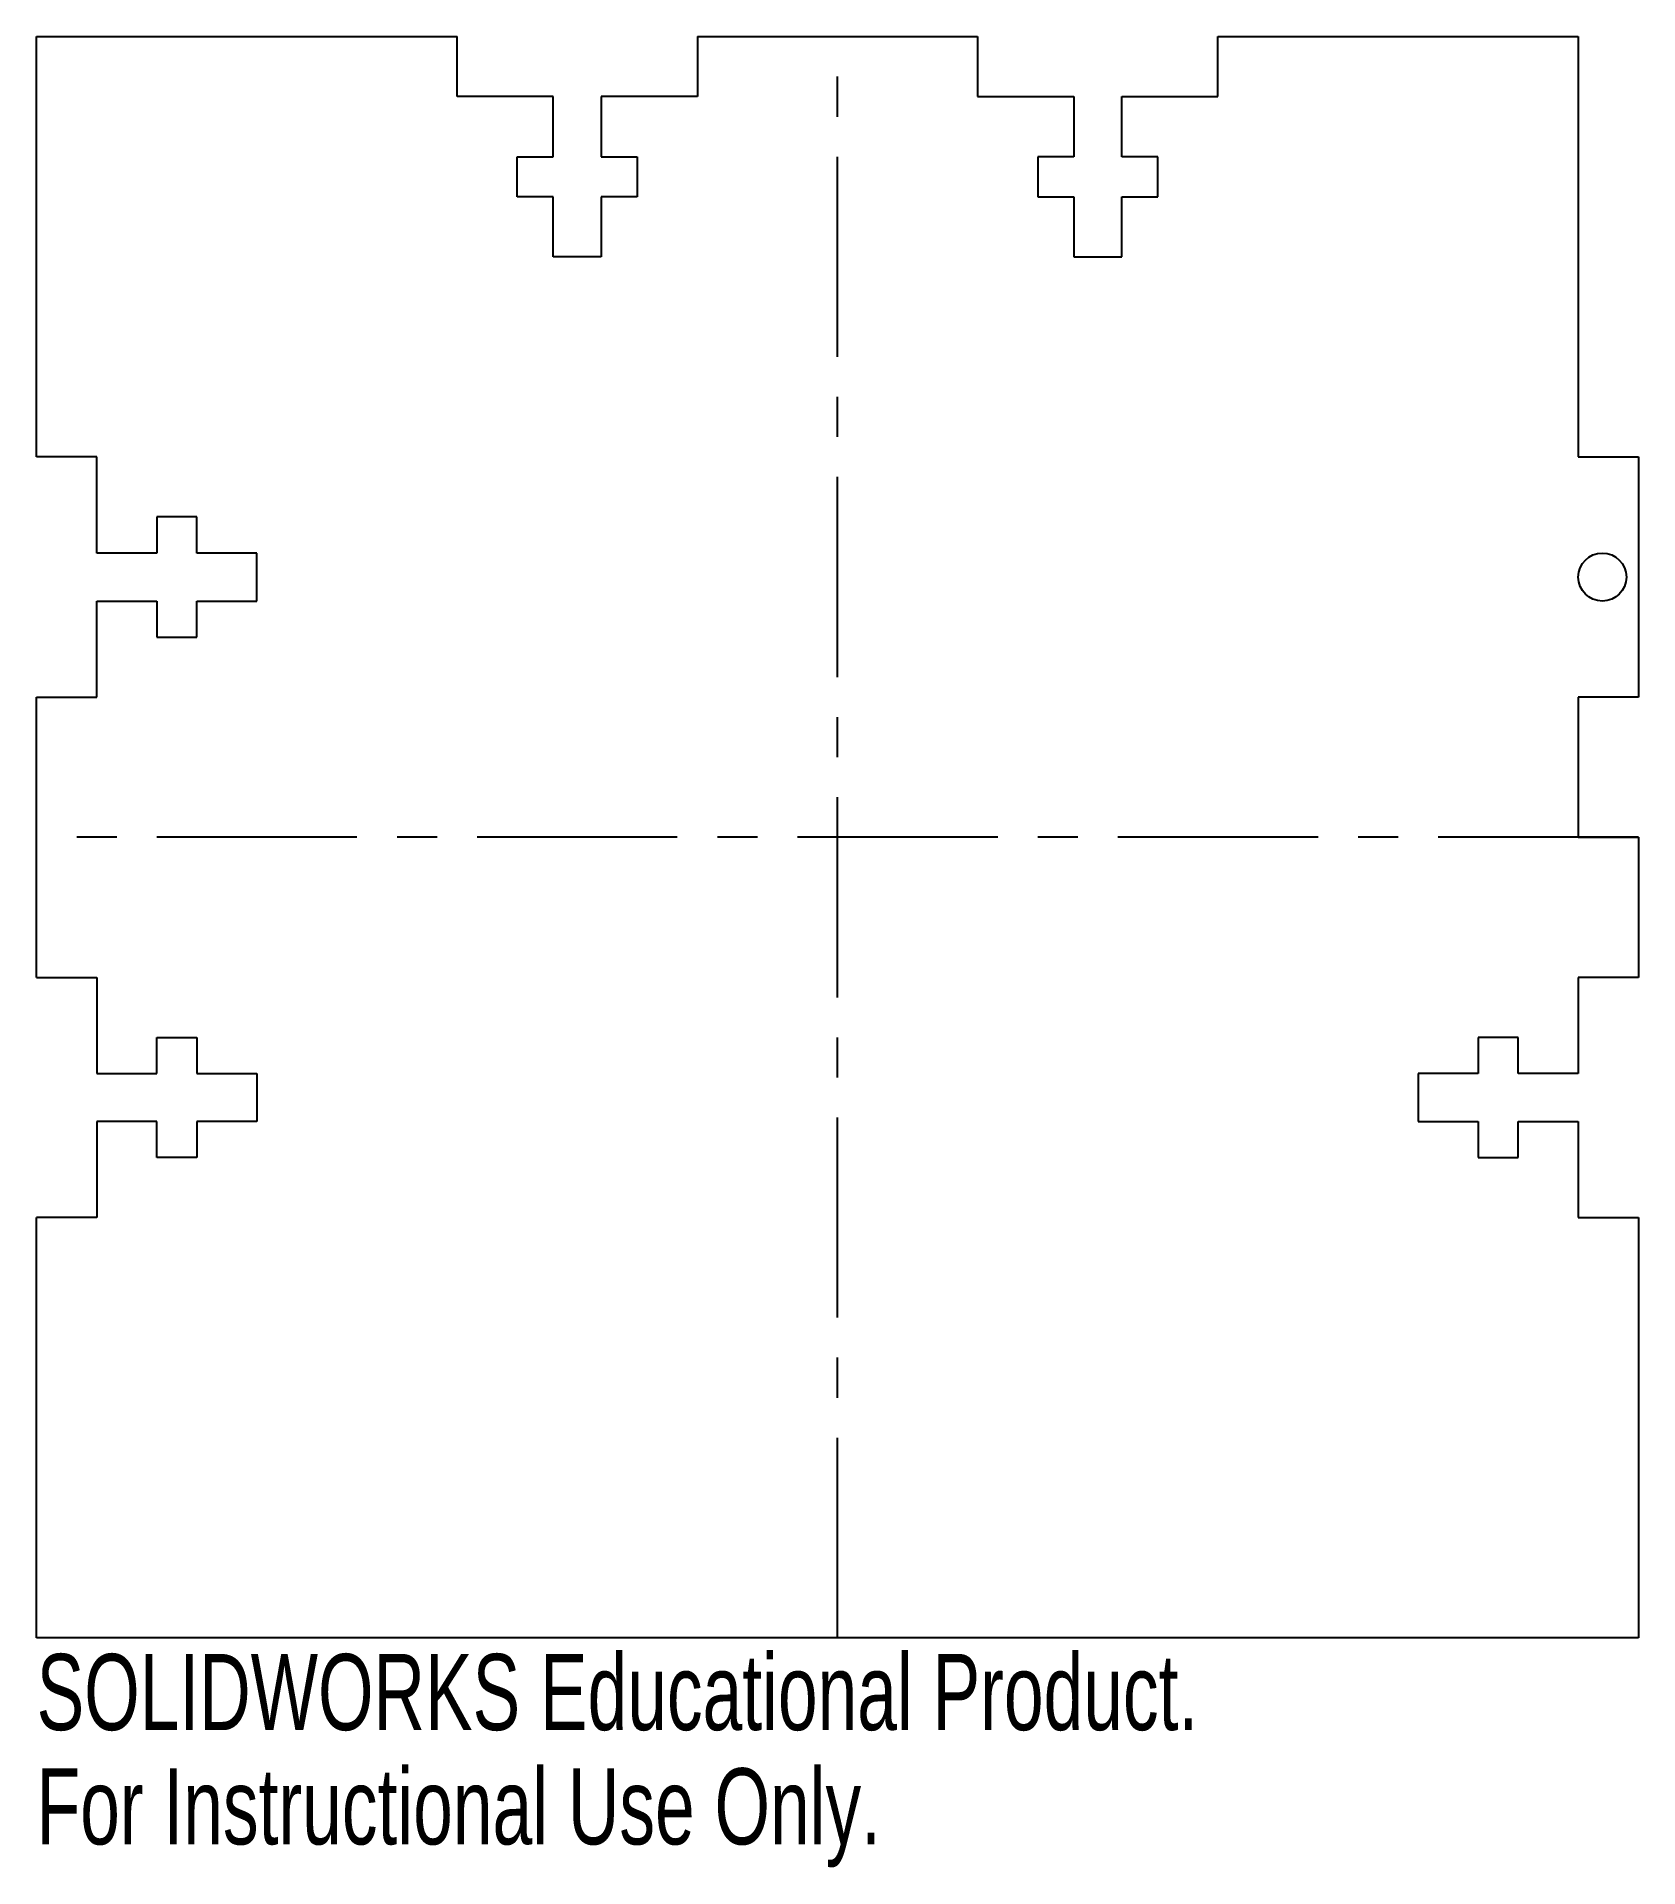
# Model space of a CAD drawing. Header units: inches. Extents: x -2 to 2, y -2.57 to 2.
import ezdxf

# ---------------------------------------------------------------- set-up
doc = ezdxf.new("R2010")
doc.units = ezdxf.units.IN
doc.header["$MEASUREMENT"] = 0
doc.linetypes.add('CENTERX2', pattern=[0.8, 0.5, -0.1, 0.1, -0.1])
doc.styles.add('SLDTEXTSTYLE0', font='TXT', dxfattribs={"width": 0.7})

msp = doc.modelspace()

# ---------------------------------------------------------------- linework, layer by layer
at = {"color": 7, "linetype": 'Continuous', "lineweight": 25}
for p, q in [((-2, 0.95), (-2, 2)), ((-2, 2), (-0.95, 2)), ((-0.95, 1.85), (-0.95, 2)), ((-0.35, 2), (-0.35, 1.85)), ((-0.35, 2), (0.35, 2)), ((0.35, 2), (0.35, 1.85)), ((0.95, 1.85), (0.95, 2)), ((0.95, 2), (1.85, 2)), ((1.85, 2), (1.85, 0.95)), ((-0.71, 1.85), (-0.95, 1.85)), ((-0.71, 1.7), (-0.71, 1.85)), ((-0.59, 1.85), (-0.59, 1.7)), ((-0.35, 1.85), (-0.59, 1.85)), ((0.35, 1.85), (0.59, 1.85)), ((0.59, 1.85), (0.59, 1.7)), ((0.71, 1.7), (0.71, 1.85)), ((0.71, 1.85), (0.95, 1.85)), ((-0.8, 1.7), (-0.71, 1.7)), ((-0.8, 1.6), (-0.8, 1.7)), ((-0.59, 1.7), (-0.5, 1.7)), ((-0.5, 1.7), (-0.5, 1.6)), ((0.59, 1.7), (0.5, 1.7)), ((0.5, 1.7), (0.5, 1.6)), ((0.8, 1.7), (0.71, 1.7)), ((0.8, 1.6), (0.8, 1.7)), ((-0.71, 1.6), (-0.8, 1.6)), ((-0.71, 1.45), (-0.71, 1.6)), ((-0.59, 1.6), (-0.59, 1.45)), ((-0.5, 1.6), (-0.59, 1.6)), ((0.5, 1.6), (0.59, 1.6)), ((0.59, 1.6), (0.59, 1.45)), ((0.71, 1.45), (0.71, 1.6)), ((0.71, 1.6), (0.8, 1.6)), ((-0.59, 1.45), (-0.71, 1.45)), ((0.59, 1.45), (0.71, 1.45)), ((-1.85, 0.95), (-2, 0.95)), ((-1.85, 0.71), (-1.85, 0.95)), ((1.85, 0.95), (2, 0.95)), ((2, 0.95), (2, 0.35)), ((-1.6, 0.8), (-1.7, 0.8)), ((-1.7, 0.8), (-1.7, 0.71)), ((-1.6, 0.71), (-1.6, 0.8)), ((-1.7, 0.71), (-1.85, 0.71)), ((-1.45, 0.71), (-1.6, 0.71)), ((-1.45, 0.59), (-1.45, 0.71)), ((-1.85, 0.35), (-1.85, 0.59)), ((-1.85, 0.59), (-1.7, 0.59)), ((-1.7, 0.59), (-1.7, 0.5)), ((-1.6, 0.5), (-1.6, 0.59)), ((-1.6, 0.59), (-1.45, 0.59)), ((-1.7, 0.5), (-1.6, 0.5)), ((-2, -0.35), (-2, 0.35)), ((-2, 0.35), (-1.85, 0.35)), ((2, 0.35), (1.85, 0.35)), ((1.85, 0.35), (1.85, 0)), ((1.85, 0), (2, 0)), ((2, 0), (2, -0.35)), ((-2, -0.35), (-1.85, -0.35)), ((-1.85, -0.35), (-1.85, -0.59)), ((2, -0.35), (1.85, -0.35)), ((1.85, -0.35), (1.85, -0.59)), ((-1.7, -0.5), (-1.6, -0.5)), ((-1.7, -0.59), (-1.7, -0.5)), ((-1.6, -0.5), (-1.6, -0.59)), ((1.7, -0.5), (1.6, -0.5)), ((1.6, -0.5), (1.6, -0.59)), ((1.7, -0.59), (1.7, -0.5)), ((-1.85, -0.59), (-1.7, -0.59)), ((-1.6, -0.59), (-1.45, -0.59)), ((-1.45, -0.59), (-1.45, -0.71)), ((1.6, -0.59), (1.45, -0.59)), ((1.45, -0.59), (1.45, -0.71)), ((1.85, -0.59), (1.7, -0.59)), ((-1.85, -0.71), (-1.85, -0.95)), ((-1.7, -0.71), (-1.85, -0.71)), ((-1.7, -0.8), (-1.7, -0.71)), ((-1.6, -0.71), (-1.6, -0.8)), ((-1.45, -0.71), (-1.6, -0.71)), ((1.45, -0.71), (1.6, -0.71)), ((1.6, -0.71), (1.6, -0.8)), ((1.7, -0.8), (1.7, -0.71)), ((1.7, -0.71), (1.85, -0.71)), ((1.85, -0.71), (1.85, -0.95)), ((-1.6, -0.8), (-1.7, -0.8)), ((1.6, -0.8), (1.7, -0.8)), ((-2, -2), (-2, -0.95)), ((-1.85, -0.95), (-2, -0.95)), ((1.85, -0.95), (2, -0.95)), ((2, -0.95), (2, -2)), ((2, -2), (-2, -2))]:
    msp.add_line(p, q, dxfattribs=at)
at = {"color": 7, "linetype": 'CENTERX2'}
for p, q in [((0, -2), (0, 2)), ((2, 0), (-2, 0))]:
    msp.add_line(p, q, dxfattribs=at)
at = {"color": 7, "linetype": 'Continuous', "lineweight": 25}
msp.add_circle((1.91, 0.65), 0.06, dxfattribs=at)

# ---------------------------------------------------------------- texts
at = {"color": 7, "linetype": 'Continuous', "char_height": 0.1903, "attachment_point": 1, "style": 'SLDTEXTSTYLE0'}
for s, insert in [('SOLIDWORKS Educational Product.', (-2, -2.0401)), ('For Instructional Use Only.', (-2, -2.3256))]:
    msp.add_mtext(s, dxfattribs=dict(at, insert=insert))

doc.saveas('drawing.dxf')
